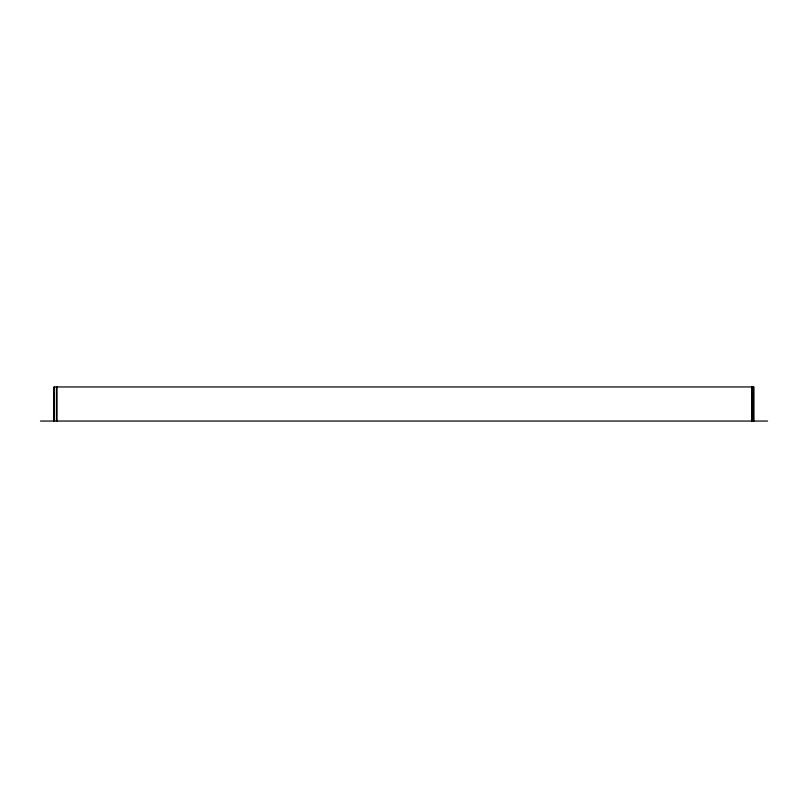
<?xml version="1.0" encoding="UTF-8"?>
<svg xmlns="http://www.w3.org/2000/svg" width="808" height="808" viewBox="0 0 808 808"><rect width="100%" height="100%" fill="white"/><g stroke="black" fill="none" stroke-linecap="round" stroke-linejoin="round"><path stroke-width="1.21" d="M40.45 421.049L767.57 421.049M753.965 421.049L753.965 386.951L54.055 386.951L54.035 421.049M752.793 386.951L752.793 421.049M752.268 386.951L752.238 421.049M56.944 386.951L56.944 421.049M56.499 386.951L56.499 421.049M54.449 386.951L54.449 421.049M54.227 386.951L54.227 421.049M753.268 421.049L753.268 386.951L753.207 421.049M752.066 421.049L752.066 386.951L752.046 421.049"/></g></svg>
